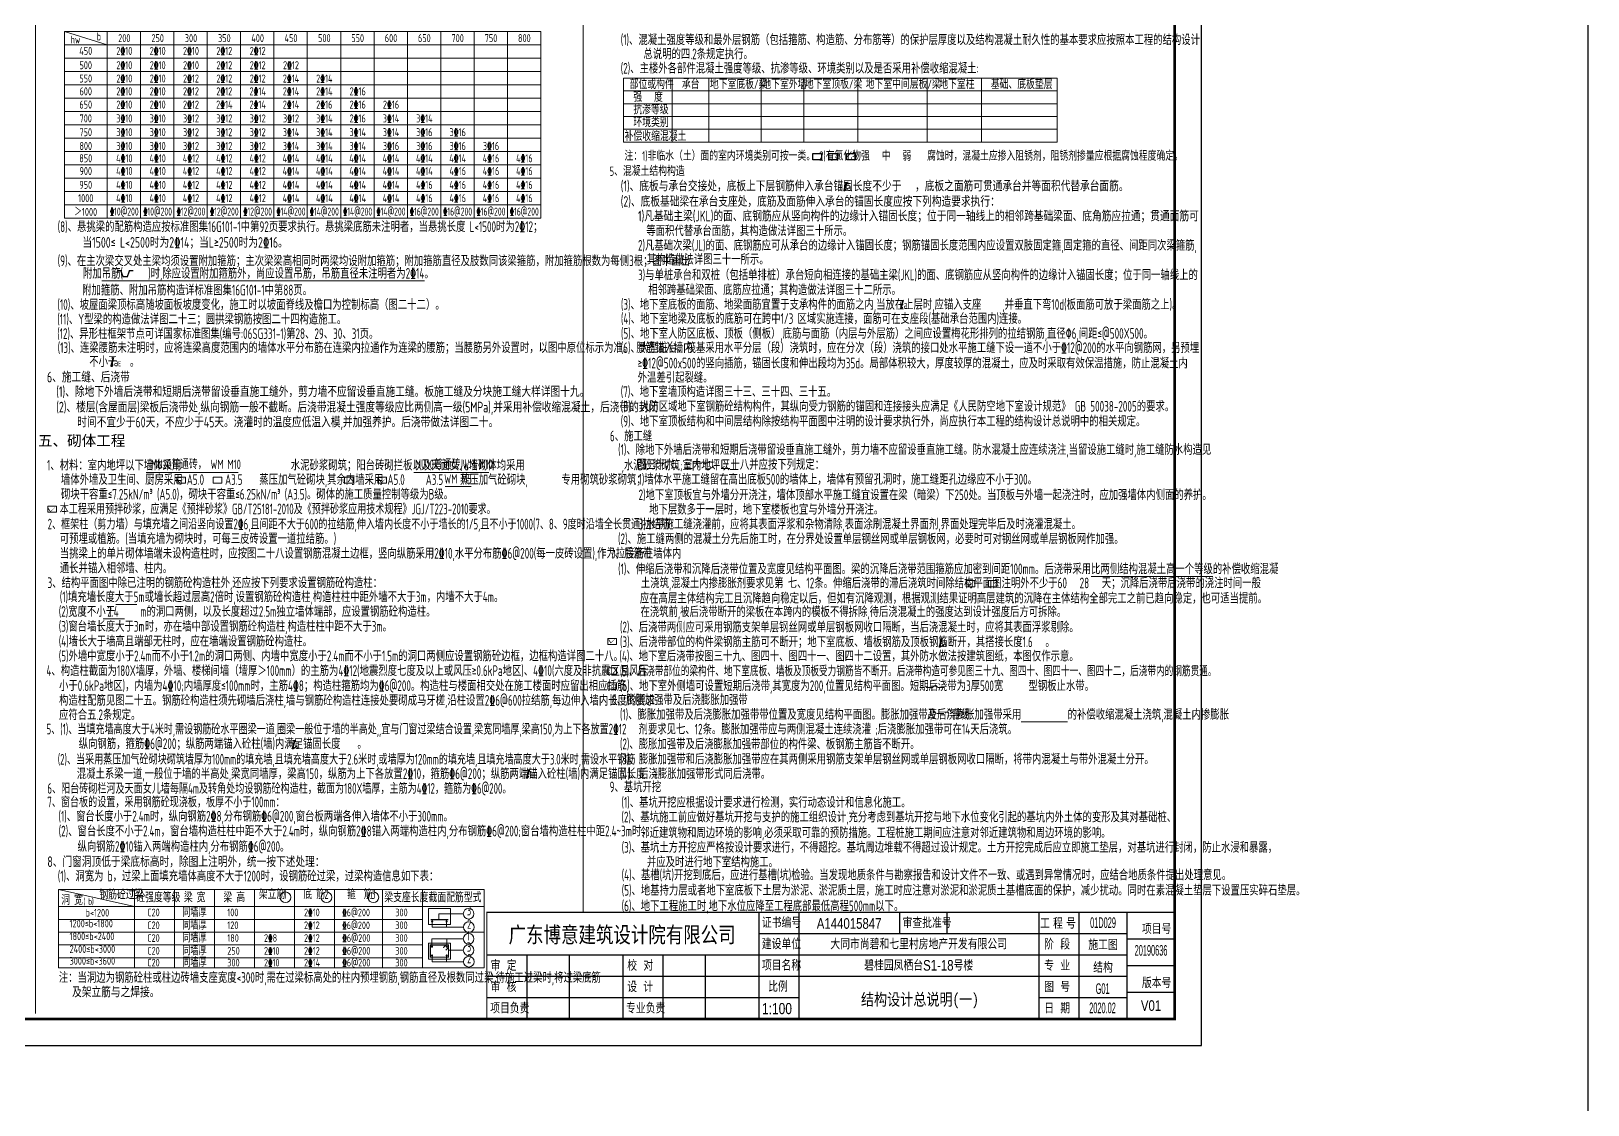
# Model space of a CAD drawing. Extents: x 5874492 to 7194610, y -939842 to -279257.
# Drawn here: x 5966118 to 6024492, y -601965 to -561675 of the extents above; entities that cross this region are included whole.
import ezdxf
from ezdxf.enums import TextEntityAlignment as Align

# ---------------------------------------------------------------- set-up
doc = ezdxf.new("R2010")
doc.units = 0
doc.header["$LTSCALE"] = 1000
for name, color, linetype, lineweight in [('S-墙柱-COLU', 50, 'Continuous', 20), ('S-墙柱-REIN', 1, 'Continuous', 20), ('S-通用-TAB', 7, 'Continuous', 20), ('S-通用-TEXT', 7, 'Continuous', 20)]:
    doc.layers.add(name, color=color, linetype=linetype, lineweight=lineweight)
doc.layers.add('S-活动层-非打印', color=1, linetype='Continuous', lineweight=20, plot=False)
doc.layers.add('Y-云图图框', color=7, linetype='Continuous')
doc.styles.add('-黑体', font='', dxfattribs={"width": 0.8})
doc.styles.add('_YT_Name', font='', dxfattribs={"width": 0.8})
doc.styles.add('_YT_Sign_Text', font='ros.shx', dxfattribs={"width": 0.8, "bigfont": 'hztxt.shx'})
doc.styles.add('DIM_FONT', font='tssdeng.shx', dxfattribs={"width": 0.7, "bigfont": 'tssdchn.shx'})
doc.styles.get("Standard").update_dxf_attribs({"font": 'gbenor.shx', "bigfont": 'gbcbig.shx'})
doc.styles.add('TSSD_NORM', font='tssdeng.shx', dxfattribs={"width": 0.7, "bigfont": 'tssdchn.shx'})
doc.styles.add('TSSD_Rein', font='tssdeng.shx', dxfattribs={"width": 0.7, "bigfont": 'hztxt.shx'})
doc.styles.get('-黑体').set_extended_font_data('SimHei')
doc.styles.get('_YT_Name').set_extended_font_data('SimHei')

# ---------------------------------------------------------------- blocks, each defined once
blk = doc.blocks.new('ECMCTK_A1_横_单行图名--0')
for p, q in [((674.98, 50), (674.98, 26)), ((675, 50), (675, 10)), ((689.98, 50), (689.98, 10)), ((727.8, 50), (727.8, 42)), ((745.48, 50), (745.48, 42)), ((780, 50), (780, 10)), ((795, 50), (795, 10)), ((813, 50.01), (831, 50)), ((813, 50.01), (813, 10)), ((675, 42), (813, 42)), ((813, 40.01), (831, 40.01)), ((573, 34), (813, 34)), ((588, 34), (588, 10)), ((604, 10), (604, 34)), ((624, 34), (624, 10)), ((639, 34), (639, 10)), ((655, 10), (655, 34)), ((813, 30.01), (831, 30)), ((573, 26), (813, 26)), ((573, 18), (689.96, 18)), ((780, 18), (813, 18)), ((813, 20), (831, 20))]:
    blk.add_line(p, q)
at = {"color": 4}
blk.add_lwpolyline([(0, 0), (841, 0), (841, 594), (0, 594)], close=True, dxfattribs=at)
for points, const_width in [([(25, 10), (831, 10), (831, 584), (25, 584)], 1), ([(573, 10), (831, 10), (831, 50), (573, 50)], 0.45)]:
    blk.add_lwpolyline(points, close=True, dxfattribs=dict(const_width=const_width))
at = {"const_width": 0.45}
for points in [[(573, 10), (573, 50.01), (813, 50.01)], [(813, 50.01), (813, 10)]]:
    blk.add_lwpolyline(points, dxfattribs=at)
at = {"style": '_YT_Sign_Text', "width": 0.8}
for s, p in [('证书编号', (676.15, 44.14)), ('审查批准号', (728.91, 44.06)), ('工 程 号', (780.47, 43.85)), ('项目号', (818.65, 41.8)), ('建设单位', (676.15, 36.14)), ('阶  段', (782.01, 36.05)), ('审  定', (574.41, 28.05)), ('校  对', (625.66, 28.05)), ('项目名称', (676.15, 28.14)), ('专  业', (782.01, 28.05)), ('审  核', (574.41, 20.05)), ('设  计', (625.66, 20.05)), ('比例', (678.54, 20.16)), ('图  号', (782.01, 20.05)), ('版本号', (818.65, 21.55)), ('项目负责', (574.27, 12.05)), ('专业负责', (625.21, 12.05)), ('日  期', (782.01, 12.05))]:
    blk.add_text(s, height=4, dxfattribs=at).set_placement(p)
at = {"color": 80, "flags": 3}
for tag, height, p in [('YTHQINS', 3, (34.31, 585.5)), ('ECMCKEY', 3, (292.07, 288.23)), ('YTTQINS', 5.62, (848.03, 12.81)), ('YTFRAME', 3, (652.76, 5.84)), ('YTBARCODE_T1', 3, (749.78, 5.95))]:
    blk.add_attdef(tag, text='', height=height, dxfattribs=at).set_placement(p, align=Align.MIDDLE_CENTER)
for tag, height, style, width, p in [('证书编号', 4, '_YT_Sign_Text', 0.8, (708.87, 43.81)), ('审查批准号', 4, '_YT_Sign_Text', 0.8, (761.06, 43.81)), ('工程号', 4, '_YT_Sign_Text', 0.5, (804.08, 44.12)), ('设计单位', 6, '_YT_Name', 0.8, (623.75, 38.6)), ('建设单位', 4, '_YT_Sign_Text', 0.8, (734.96, 36.11)), ('阶段', 4, '_YT_Sign_Text', 0.8, (804.08, 35.81)), ('项目号', 4, '_YT_Sign_Text', 0.5, (822.08, 33.72)), ('项目名称', 4, '_YT_Sign_Text', 0.8, (734.96, 28.11)), ('专业', 4, '_YT_Sign_Text', 0.8, (804.08, 27.31)), ('图纸编号', 4, '_YT_Sign_Text', 0.5, (803.93, 19.36)), ('图纸名称', 4.5, '_YT_Name', 0.8, (735.39, 15.06)), ('出图比例', 4.2, '_YT_Sign_Text', 0.8, (681.82, 11.78)), ('日期', 4, '_YT_Sign_Text', 0.5, (803.88, 12.13)), ('版本号', 4, '_YT_Sign_Text', 0.8, (822.08, 13))]:
    blk.add_attdef(tag, text='', height=height, dxfattribs=dict(style=style, width=width)).set_placement(p, align=Align.CENTER)
at = {"style": '_YT_Sign_Text', "width": 0.8, "flags": 3}
for tag, p, height in [('[审定人]', (590.95, 27.81), 4.1), ('{审定人}', (605.87, 26.45), 6.24), ('[校对人]', (642.23, 27.82), 4.1), ('{校对人}', (658.35, 26.53), 6.24), ('[审核人]', (591.01, 19.76), 4.1), ('{审核人}', (606.98, 18.44), 6.24), ('[设计人]', (642.47, 20.21), 4.1), ('{设计人}', (658.48, 18.54), 6.24), ('{项目负责人}', (608.28, 10.72), 6.24), ('[项目负责人]', (590.78, 12.01), 4.1), ('[专业负责人]', (642.74, 11.77), 4.1), ('{专业负责人}', (658.58, 10.36), 6.24)]:
    blk.add_attdef(tag, p, '', height=height, dxfattribs=at)
at = {"color": 80, "flags": 3}
for tag, p in [('YTBZSIT', (25, 10)), ('EXT_TK_LEFT', (25, 10)), ('YTQRCODE', (551.04, 11.91))]:
    blk.add_attdef(tag, p, '', height=3, dxfattribs=at)
blk = doc.blocks.new('对号')
at = {"color": 1}
blk.add_lwpolyline([(13, 149, 31.2, 25.2, 0), (98, 20, 25.2, 0, 0), (346, 251, 0, 0, 0)], format="xyseb", dxfattribs=at)
blk = doc.blocks.new('L')
blk.add_hatch(color=256).paths.add_polyline_path([(729, 1457), (517, 1424), (520, 1401), (546, 1406), (559, 1406), (573, 1406), (589, 1401), (606, 1393), (610, 1377), (608, 1358), (402, 654), (396, 630), (402, 603), (409, 589), (425, 574), (450, 570), (481, 576), (511, 593), (538, 613), (563, 638), (581, 656), (600, 683), (620, 708), (604, 732), (591, 716), (579, 697), (563, 675), (542, 652), (524, 640), (509, 640), (499, 652), (499, 671), (503, 689)])
blk.add_lwpolyline([(517, 1424), (729, 1457), (503, 689), (499, 671), (499, 652), (509, 640), (524, 640), (542, 652), (563, 675), (579, 697), (591, 716), (604, 732), (620, 708), (600, 683), (581, 656), (563, 638), (538, 613), (511, 593), (481, 576), (450, 570), (425, 574), (409, 589), (402, 603), (396, 630), (402, 654), (608, 1358), (610, 1377), (606, 1393), (589, 1401), (573, 1406), (559, 1406), (546, 1406), (520, 1401), (517, 1424)])
blk = doc.blocks.new('LaE')
at = {"xscale": 0.362879999956931, "yscale": 0.362879999956931, "zscale": 0.362879999956931, "rotation": 4.997341366769869e-08}
blk.add_blockref('L', (79553, 21072), dxfattribs=at)
at = {"style": 'TSSD_Rein', "width": 0.7}
for s, height, p in [('a', 300, (79894, 21278)), ('E', 200, (80031, 21278))]:
    blk.add_text(s, height=height, rotation=0, dxfattribs=at).set_placement(p, align=Align.CENTER)
blk = doc.blocks.new('La')
at = {"xscale": 0.362879999956931, "yscale": 0.362879999956931, "zscale": 0.362879999956931, "rotation": 4.997341366769868e-08}
blk.add_blockref('L', (55755, 21072), dxfattribs=at)
at = {"style": 'TSSD_Rein', "width": 0.7}
blk.add_text('a', height=300, rotation=0, dxfattribs=at).set_placement((56095, 21278), align=Align.CENTER)

msp = doc.modelspace()

# ---------------------------------------------------------------- linework, layer by layer
at = {"color": 1}
for points in [[(5995429, -566267.7), (5995753.9, -566267.7), (5995753.9, -566501.3), (5995429, -566501.3)], [(5996034.9, -566267.7), (5996359.8, -566267.7), (5996359.8, -566501.3), (5996034.9, -566501.3)], [(5996699.1, -566267.7), (5997024, -566267.7), (5997024, -566501.3), (5996699.1, -566501.3)]]:
    msp.add_lwpolyline(points, close=True, dxfattribs=at)
at = {"layer": 'S-墙柱-COLU', "ltscale": 800}
for p, q in [((5981017.2, -594596.4), (5981839.6, -594596.4)), ((5981017.2, -595196.6), (5981017.2, -594596.4)), ((5981839.6, -594596.4), (5981839.6, -595196.6)), ((5981839.6, -595196.6), (5981017.2, -595196.6)), ((5981017.2, -595895), (5981839.6, -595895)), ((5981017.2, -596495.2), (5981017.2, -595895)), ((5981839.6, -595895), (5981839.6, -596495.2)), ((5981839.6, -596495.2), (5981017.2, -596495.2))]:
    msp.add_line(p, q, dxfattribs=at)
at = {"layer": 'S-墙柱-REIN', "const_width": 45}
for points in [[(5981097.8, -595014.2), (5981758.2, -595014.2)], [(5981575.5, -596070.6), (5981678.8, -595967.5), (5981767.1, -595967.5), (5981767.1, -596422.7), (5981089.7, -596422.7), (5981089.7, -595967.5), (5981767.1, -595967.5), (5981767.1, -596055.8), (5981663.9, -596159)]]:
    msp.add_lwpolyline(points, dxfattribs=at)
at = {"layer": 'S-墙柱-REIN', "const_width": 40}
for points in [[(5981136.6, -595081.1, 1), (5981176.6, -595081.1, 1)], [(5981676.2, -595082.5, 1), (5981716.2, -595082.5, 1)], [(5981132.2, -596030, 1), (5981172.2, -596030, 1)], [(5981684.6, -596030, 1), (5981724.6, -596030, 1)], [(5981132.2, -596360.2, 1), (5981172.2, -596360.2, 1)], [(5981684.6, -596360.2, 1), (5981724.6, -596360.2, 1)]]:
    msp.add_lwpolyline(points, format="xyb", close=True, dxfattribs=at)
at = {"layer": 'S-活动层-非打印', "lineweight": -3}
msp.add_lwpolyline([(6024491.7, -283054.2), (6024491.7, -939842)], dxfattribs=at)
at = {"layer": 'S-通用-TAB'}
for p, q in [((5966283.7, -541339.5), (5966283.7, -598539.5)), ((5986817.2, -541339.5), (5986817.2, -594739.5)), ((5968974.9, -562189.5), (5967374.9, -561689.5)), ((5967374.9, -561689.5), (5985224.9, -561689.5)), ((5967374.9, -568689.5), (5967374.9, -561689.5)), ((5985224.9, -568689.5), (5985224.9, -561689.5)), ((5967374.9, -562189.5), (5985224.9, -562189.5)), ((5967374.9, -562689.5), (5985224.9, -562689.5)), ((5967374.9, -563189.5), (5985224.9, -563189.5)), ((5967374.9, -563689.5), (5985224.9, -563689.5)), ((5967374.9, -564189.5), (5985224.9, -564189.5)), ((5967374.9, -564689.5), (5985224.9, -564689.5)), ((5967374.9, -565189.5), (5985224.9, -565189.5)), ((5967374.9, -565689.5), (5985224.9, -565689.5)), ((5967374.9, -565689.5), (5985224.9, -565689.5)), ((5967374.9, -566189.5), (5985224.9, -566189.5)), ((5967374.9, -566689.5), (5985224.9, -566689.5)), ((5967374.9, -567189.5), (5985224.9, -567189.5)), ((5967374.9, -567689.5), (5985224.9, -567689.5)), ((5967374.9, -568189.5), (5985224.9, -568189.5)), ((5967374.9, -568689.5), (5985224.9, -568689.5)), ((5967144.5, -593884.5), (5967144.5, -596828.1)), ((5967144.5, -593884.5), (5969993, -594524.5)), ((5967144.5, -593884.5), (5983101.4, -593884.5)), ((5969993, -593884.5), (5969993, -596828.1)), ((5971493, -593884.5), (5971493, -596828.1)), ((5972993, -593884.5), (5972993, -596828.1)), ((5974493, -593884.5), (5974493, -596828.1)), ((5975993, -593884.5), (5975993, -596828.1)), ((5977493, -593884.5), (5977493, -596828.1)), ((5979293, -593884.5), (5979293, -596828.1)), ((5980793, -593884.5), (5980793, -596828.1)), ((5983101.4, -596828.1), (5983101.4, -593884.5)), ((5967144.5, -594524.5), (5983101.4, -594524.5)), ((5967144.5, -595004.5), (5980793, -595004.5)), ((5967144.5, -595484.5), (5983101.4, -595484.5)), ((5967144.5, -595964.5), (5980793, -595964.5)), ((5967144.5, -596444.5), (5980793, -596444.5)), ((5967144.5, -596828.1), (5980793, -596828.1)), ((5980793, -596828.1), (5983101.4, -596828.1))]:
    msp.add_line(p, q, dxfattribs=at)
at = {"layer": 'S-通用-TAB', "color": 7}
for p, q in [((5968974.9, -568689.5), (5968974.9, -561689.5)), ((5970224.9, -568689.5), (5970224.9, -561689.5)), ((5971474.9, -568689.5), (5971474.9, -561689.5)), ((5972724.9, -568689.5), (5972724.9, -561689.5)), ((5973974.9, -568689.5), (5973974.9, -561689.5)), ((5975224.9, -568689.5), (5975224.9, -561689.5)), ((5976474.9, -568689.5), (5976474.9, -561689.5)), ((5977724.9, -568689.5), (5977724.9, -561689.5)), ((5978974.9, -568689.5), (5978974.9, -561689.5)), ((5980224.9, -568689.5), (5980224.9, -561689.5)), ((5981474.9, -568689.5), (5981474.9, -561689.5)), ((5982724.9, -568689.5), (5982724.9, -561689.5)), ((5983974.9, -568689.5), (5983974.9, -561689.5))]:
    msp.add_line(p, q, dxfattribs=at)
at = {"layer": 'S-通用-TAB', "ltscale": 99}
for p, q in [((5988325.9, -563437.4), (6004589, -563437.4)), ((5988325.9, -565837.4), (5988325.9, -563437.4)), ((5990160.8, -565837.4), (5990160.8, -563437.4)), ((5991528.5, -565837.4), (5991528.5, -563437.4)), ((5993494.6, -565837.4), (5993494.6, -563437.4)), ((5995093.8, -565837.4), (5995093.8, -563437.4)), ((5997118.6, -565837.4), (5997118.6, -563437.4)), ((5999721.1, -565837.4), (5999721.1, -563437.4)), ((6001752.5, -565837.4), (6001752.5, -563437.4)), ((6004589, -565837.4), (6004589, -563437.4)), ((5988325.9, -563917.4), (6004589, -563917.4)), ((5988325.9, -564397.4), (6004589, -564397.4)), ((5988325.9, -564397.4), (6002489, -564397.4)), ((5988325.9, -564877.4), (6004589, -564877.4)), ((5988325.9, -565357.4), (6004589, -565357.4)), ((5988325.9, -565837.4), (6004589, -565837.4))]:
    msp.add_line(p, q, dxfattribs=at)
at = {"layer": 'S-通用-TEXT', "ltscale": 800}
for p, q in [((5981411.7, -594793.2), (5982323.7, -594793.2)), ((5981411.7, -595014.2), (5981411.7, -594793.2)), ((5981157.9, -595110.5), (5981157.9, -595294.3)), ((5981157.9, -595294.3), (5982332.5, -595294.3)), ((5981694.8, -595108.4), (5981694.8, -595294.3)), ((5981143.2, -596049.7), (5981143.2, -595732.8)), ((5981143.2, -595732.8), (5982323.7, -595732.8)), ((5981706.9, -596049.8), (5981706.9, -595732.8)), ((5981157.9, -596379.4), (5981157.9, -596592.9)), ((5981694.8, -596377.7), (5981694.8, -596592.9)), ((5982323.4, -596157.8), (5981774.6, -596157.8)), ((5981157.9, -596592.9), (5982332.5, -596592.9))]:
    msp.add_line(p, q, dxfattribs=at)
at = {"layer": 'S-通用-TEXT'}
for points, const_width in [([(5969345.2, -570665.2), (5969484.5, -570665.2), (5969564.5, -570892.1), (5969724.5, -570892.1), (5969804.5, -570665.2), (5969950.2, -570665.2)], 50), ([(6000353.4, -586306.3), (6000127.4, -586306.3), (6000027.4, -586206.2), (5999927.3, -586306.3), (5999676.9, -586306.3)], 30)]:
    msp.add_lwpolyline(points, dxfattribs=dict(at, const_width=const_width))
at = {"layer": 'S-通用-TEXT', "color": 4}
for points in [[(5970434.9, -578236.8), (5973886.9, -578236.8)], [(5980467.5, -578236.8), (5983281.5, -578236.8)], [(5981643.5, -578763.9), (5982623.4, -578763.9)], [(5968823.8, -583724.6), (5969615, -583724.6)], [(5969289.5, -583186), (5970080.7, -583186)]]:
    msp.add_lwpolyline(points, dxfattribs=at)
at = {"layer": 'S-通用-TEXT', "color": 1}
for points in [[(5971580.7, -578405.5), (5971905.6, -578405.5), (5971905.6, -578639.2), (5971580.7, -578639.2)], [(5972940.4, -578405.5), (5973265.3, -578405.5), (5973265.3, -578639.2), (5972940.4, -578639.2)], [(5977869.9, -578405.5), (5978194.8, -578405.5), (5978194.8, -578639.2), (5977869.9, -578639.2)], [(5979119.7, -578405.5), (5979444.6, -578405.5), (5979444.6, -578639.2), (5979119.7, -578639.2)], [(5966743.3, -579496), (5967068.2, -579496), (5967068.2, -579729.6), (5966743.3, -579729.6)], [(6001174.7, -582287.4), (6001499.6, -582287.4), (6001499.6, -582521), (6001174.7, -582521)], [(6002007.2, -582287.4), (6002332.1, -582287.4), (6002332.1, -582521), (6002007.2, -582521)], [(5987737.5, -584462.7), (5988062.4, -584462.7), (5988062.4, -584696.4), (5987737.5, -584696.4)], [(5987737.5, -585570.6), (5988062.4, -585570.6), (5988062.4, -585804.3), (5987737.5, -585804.3)], [(5987737.5, -586130.5), (5988062.4, -586130.5), (5988062.4, -586364.2), (5987737.5, -586364.2)]]:
    msp.add_lwpolyline(points, close=True, dxfattribs=at)
at = {"layer": 'S-通用-TEXT'}
for centre in [(5975654.7, -594174.8), (5977194.9, -594174.8), (5978952.9, -594174.8), (5982523.7, -594793.2), (5982532.5, -595294.3), (5982523.4, -596157.8), (5982523.7, -595732.8), (5982532.5, -596592.9)]:
    msp.add_circle(centre, 200, dxfattribs=at)

# ---------------------------------------------------------------- block references
for name, p in [('La', (5940693.7, -588948.7)), ('La', (5942813.6, -593374.3)), ('LaE', (5889404.8, -595526.8)), ('对号', (5971580.7, -578639.2)), ('对号', (5979155.3, -578639.2)), ('对号', (5966743.3, -579729.6)), ('对号', (6001174.7, -582527.6)), ('对号', (5987757.3, -584651.7)), ('La', (5944267.2, -606068.4)), ('La', (5920001.8, -609886.7)), ('La', (5928798.5, -610976.3))]:
    msp.add_blockref(name, p, dxfattribs=at)
at = {"layer": 'Y-云图图框', "xscale": 100, "yscale": 100, "zscale": 100}
msp.add_blockref('ECMCTK_A1_横_单行图名--0', (5925904, -599739.5), dxfattribs=at).add_auto_attribs({'图纸编号': 'G01', '图纸名称': '结构设计总说明(一)', '版本号': 'V01', '项目名称': '碧桂园凤栖台S1-18号楼', '出图比例': '1:100', '工程号': '01D029', '阶段': '施工图', '专业': '结构', '日期': '2020.02', '项目号': '20190636', '建设单位': '大同市尚碧和七里村房地产开发有限公司', '设计单位': '广东博意建筑设计院有限公司', '证书编号': 'A144015847'})

# ---------------------------------------------------------------- texts
at = {"layer": 'S-通用-TEXT', "color": 7, "style": 'TSSD_Rein'}
for s, width, p in [('hw', 0.7, (5967780.2, -562141.5)), ('b', 0.7, (5968656.3, -562024.2)), ('200', 0.7, (5969612.8, -562088.1)), ('250', 0.7, (5970862.8, -562088.1)), ('300', 0.7, (5972112.8, -562088.1)), ('350', 0.7, (5973362.8, -562088.1)), ('400', 0.7, (5974612.8, -562088.1)), ('450', 0.7, (5975862.8, -562088.1)), ('500', 0.7, (5977112.8, -562088.1)), ('550', 0.7, (5978362.8, -562088.1)), ('600', 0.7, (5979612.8, -562088.1)), ('650', 0.7, (5980862.8, -562088.1)), ('700', 0.7, (5982112.8, -562088.1)), ('750', 0.7, (5983362.8, -562088.1)), ('800', 0.7, (5984612.8, -562088.1)), ('450', 0.7, (5968166, -562568.1)), ('2\x8410', 0.7, (5969612.8, -562568.1)), ('2\x8410', 0.7, (5970862.8, -562568.1)), ('2\x8410', 0.7, (5972112.8, -562568.1)), ('2\x8412', 0.7, (5973362.8, -562568.1)), ('2\x8412', 0.7, (5974612.8, -562568.1)), ('550', 0.7, (5968166, -563603.3)), ('500', 0.7, (5968166, -563104.5)), ('2\x8410', 0.7, (5969612.8, -563104.5)), ('2\x8410', 0.7, (5969612.8, -563603.3)), ('2\x8410', 0.7, (5970862.8, -563104.5)), ('2\x8410', 0.7, (5970862.8, -563603.3)), ('2\x8410', 0.7, (5972112.8, -563104.5)), ('2\x8412', 0.7, (5972112.8, -563603.3)), ('2\x8412', 0.7, (5973362.8, -563104.5)), ('2\x8412', 0.7, (5973362.8, -563603.3)), ('2\x8412', 0.7, (5974612.8, -563104.5)), ('2\x8412', 0.7, (5974612.8, -563603.3)), ('2\x8414', 0.7, (5975862.8, -563603.3)), ('2\x8412', 0.7, (5975862.8, -563104.5)), ('2\x8414', 0.7, (5977112.8, -563603.3)), ('600', 0.7, (5968166, -564083.3)), ('2\x8410', 0.7, (5969612.8, -564083.3)), ('2\x8410', 0.7, (5970862.8, -564083.3)), ('2\x8412', 0.7, (5972112.8, -564083.3)), ('2\x8412', 0.7, (5973362.8, -564083.3)), ('2\x8414', 0.7, (5974612.8, -564083.3)), ('2\x8414', 0.7, (5975862.8, -564083.3)), ('2\x8414', 0.7, (5977112.8, -564083.3)), ('2\x8416', 0.7, (5978362.8, -564083.3)), ('650', 0.7, (5968166, -564582.1)), ('2\x8410', 0.7, (5969612.8, -564582.1)), ('2\x8410', 0.7, (5970862.8, -564582.1)), ('2\x8412', 0.7, (5972112.8, -564582.1)), ('2\x8414', 0.7, (5973362.8, -564582.1)), ('2\x8414', 0.7, (5974612.8, -564582.1)), ('2\x8414', 0.7, (5975862.8, -564582.1)), ('2\x8416', 0.7, (5977112.8, -564582.1)), ('2\x8416', 0.7, (5978362.8, -564582.1)), ('2\x8416', 0.7, (5979612.8, -564582.1)), ('700', 0.7, (5968166, -565099.7)), ('3\x8410', 0.7, (5969612.8, -565099.7)), ('3\x8410', 0.7, (5970862.8, -565099.7)), ('3\x8412', 0.7, (5972112.8, -565099.7)), ('3\x8412', 0.7, (5973362.8, -565099.7)), ('3\x8412', 0.7, (5974612.8, -565099.7)), ('3\x8412', 0.7, (5975862.8, -565099.7)), ('3\x8414', 0.7, (5977112.8, -565099.7)), ('2\x8416', 0.7, (5978362.8, -565099.7)), ('3\x8414', 0.7, (5979612.8, -565099.7)), ('3\x8414', 0.7, (5980862.8, -565099.7)), ('750', 0.7, (5968166, -565617.3)), ('3\x8410', 0.7, (5969612.8, -565617.3)), ('3\x8410', 0.7, (5970862.8, -565617.3)), ('3\x8412', 0.7, (5972112.8, -565617.3)), ('3\x8412', 0.7, (5973362.8, -565617.3)), ('3\x8412', 0.7, (5974612.8, -565617.3)), ('3\x8414', 0.7, (5975862.8, -565617.3)), ('3\x8414', 0.7, (5977112.8, -565617.3)), ('3\x8414', 0.7, (5978362.8, -565617.3)), ('3\x8414', 0.7, (5979612.8, -565617.3)), ('3\x8416', 0.7, (5980862.8, -565617.3)), ('3\x8416', 0.7, (5982112.8, -565617.3)), ('800', 0.7, (5968166, -566134.9)), ('3\x8410', 0.7, (5969612.8, -566134.9)), ('3\x8410', 0.7, (5970862.8, -566134.9)), ('3\x8412', 0.7, (5972112.8, -566134.9)), ('3\x8412', 0.7, (5973362.8, -566134.9)), ('3\x8412', 0.7, (5974612.8, -566134.9)), ('3\x8414', 0.7, (5975862.8, -566134.9)), ('3\x8414', 0.7, (5977112.8, -566134.9)), ('3\x8414', 0.7, (5978362.8, -566134.9)), ('3\x8416', 0.7, (5979612.8, -566134.9)), ('3\x8416', 0.7, (5980862.8, -566134.9)), ('3\x8416', 0.7, (5982112.8, -566134.9)), ('3\x8416', 0.7, (5983362.8, -566134.9)), ('850', 0.7, (5968166, -566596)), ('900', 0.7, (5968166, -567076)), ('4\x8410', 0.7, (5969612.8, -566596)), ('4\x8410', 0.7, (5969612.8, -567076)), ('4\x8410', 0.7, (5970862.8, -566596)), ('4\x8410', 0.7, (5970862.8, -567076)), ('4\x8412', 0.7, (5972112.8, -566596)), ('4\x8412', 0.7, (5972112.8, -567076)), ('4\x8412', 0.7, (5973362.8, -566596)), ('4\x8412', 0.7, (5973362.8, -567076)), ('4\x8412', 0.7, (5974612.8, -566596)), ('4\x8412', 0.7, (5974612.8, -567076)), ('4\x8414', 0.7, (5975862.8, -566596)), ('4\x8414', 0.7, (5975862.8, -567076)), ('4\x8414', 0.7, (5977112.8, -566596)), ('4\x8414', 0.7, (5977112.8, -567076)), ('4\x8414', 0.7, (5978362.8, -566596)), ('4\x8414', 0.7, (5978362.8, -567076)), ('4\x8414', 0.7, (5979612.8, -566596)), ('4\x8414', 0.7, (5979612.8, -567076)), ('4\x8414', 0.7, (5980862.8, -566596)), ('4\x8414', 0.7, (5980862.8, -567076)), ('4\x8414', 0.7, (5982112.8, -566596)), ('4\x8416', 0.7, (5982112.8, -567076)), ('4\x8416', 0.7, (5983362.8, -566596)), ('4\x8416', 0.7, (5983362.8, -567076)), ('4\x8416', 0.7, (5984612.8, -566596)), ('4\x8416', 0.7, (5984612.8, -567076)), ('950', 0.7, (5968166, -567593.6)), ('4\x8410', 0.7, (5969612.8, -567593.6)), ('4\x8410', 0.7, (5970862.8, -567593.6)), ('4\x8412', 0.7, (5972112.8, -567593.6)), ('4\x8412', 0.7, (5973362.8, -567593.6)), ('4\x8412', 0.7, (5974612.8, -567593.6)), ('4\x8414', 0.7, (5975862.8, -567593.6)), ('4\x8414', 0.7, (5977112.8, -567593.6)), ('4\x8414', 0.7, (5978362.8, -567593.6)), ('4\x8414', 0.7, (5979612.8, -567593.6)), ('4\x8416', 0.7, (5980862.8, -567593.6)), ('4\x8416', 0.7, (5982112.8, -567593.6)), ('4\x8416', 0.7, (5983362.8, -567593.6)), ('4\x8416', 0.7, (5984612.8, -567593.6)), ('1000', 0.7, (5968166, -568092.4)), ('4\x8410', 0.7, (5969612.8, -568092.4)), ('4\x8410', 0.7, (5970862.8, -568092.4)), ('4\x8412', 0.7, (5972112.8, -568092.4)), ('4\x8412', 0.7, (5973362.8, -568092.4)), ('4\x8412', 0.7, (5974612.8, -568092.4)), ('4\x8414', 0.7, (5975862.8, -568092.4)), ('4\x8414', 0.7, (5977112.8, -568092.4)), ('4\x8414', 0.7, (5978362.8, -568092.4)), ('4\x8414', 0.7, (5979612.8, -568092.4)), ('4\x8416', 0.7, (5980862.8, -568092.4)), ('4\x8416', 0.7, (5982112.8, -568092.4)), ('4\x8416', 0.7, (5983362.8, -568092.4)), ('4\x8416', 0.7, (5984612.8, -568092.4)), ('＞1000', 0.7, (5968166, -568607.5)), ('\x8410@200', 0.6, (5969612.8, -568596.7)), ('\x8410@200', 0.6, (5970862.8, -568596.7)), ('\x8412@200', 0.6, (5972112.8, -568596.7)), ('\x8412@200', 0.6, (5973362.8, -568596.7)), ('\x8412@200', 0.6, (5974612.8, -568596.7)), ('\x8414@200', 0.6, (5975862.8, -568596.7)), ('\x8414@200', 0.6, (5977112.8, -568596.7)), ('\x8414@200', 0.6, (5978362.8, -568596.7)), ('\x8414@200', 0.6, (5979612.8, -568596.7)), ('\x8416@200', 0.6, (5980862.8, -568596.7)), ('\x8416@200', 0.6, (5982112.8, -568596.7)), ('\x8416@200', 0.6, (5983362.8, -568596.7)), ('\x8416@200', 0.6, (5984612.8, -568596.7))]:
    msp.add_text(s, height=300, rotation=0, dxfattribs=dict(at, width=width)).set_placement(p, align=Align.CENTER)
at = {"layer": 'S-通用-TEXT', "ltscale": 99, "style": 'TSSD_Rein'}
for s, height, width, p in [('(1)、混凝土强度等级和最外层钢筋（包括箍筋、构造筋、分布筋等）的保护层厚度以及结构混凝土耐久性的基本要求应按照本工程的结构设计', 400, 0.65, (5988226.6, -562199)), ('总说明的四.2条规定执行。', 400, 0.65, (5989078.6, -562732.1)), ('   注：1)非临水（土）面的室内环境类别可按一类。 2)有氯化物强   中   弱    腐蚀时，混凝土应掺入阻锈剂，阻锈剂掺量应根据腐蚀程度确定。', 350, 0.7, (5987920.9, -566534)), ('5、混凝土结构构造', 350, 0.7, (5987808.2, -567106.7)), ('(1)、底板与承台交接处，底板上下层钢筋伸入承台锚固长度不少于   ，底板之面筋可贯通承台并等面积代替承台面筋。', 400, 0.7, (5988226.7, -567686.7)), ('(2)、底板基础梁在承台支座处，底筋及面筋伸入承台的锚固长度应按下列构造要求执行：', 400, 0.7, (5988226.6, -568266.7)), ('1)凡基础主梁(JKL)的面、底钢筋应从竖向构件的边缘计入锚固长度；位于同一轴线上的相邻跨基础梁面、底角筋应拉通；贯通面筋可', 400, 0.7, (5988874.9, -568813.8)), ('等面积代替承台面筋，其构造做法详图三十所示。', 400, 0.65, (5989186, -569366.6)), ('2)凡基础次梁(JL)的面、底钢筋应可从承台的边缘计入锚固长度；钢筋锚固长度范围内应设置双肢固定箍,固定箍的直径、间距同次梁箍筋,', 400, 0.65, (5988874.9, -569911.5)), ('其构造做法详图三十一所示。', 400, 0.65, (5989210, -570437.5)), ('3)与单桩承台和双桩（包括单排桩）承台短向相连接的基础主梁(JKL)的面、底钢筋应从竖向构件的边缘计入锚固长度；位于同一轴线上的', 400, 0.65, (5988874.9, -571021.1)), ('相邻跨基础梁面、底筋应拉通；其构造做法详图三十二所示。', 400, 0.65, (5989257.6, -571579.6)), ('(3)、地下室底板的面筋、地梁面筋宜置于支承构件的面筋之内,当放在上层时,应锚入支座     ,并垂直下弯10d(板面筋可放于梁面筋之上)。', 400, 0.65, (5988232.4, -572130.2)), ('(4)、地下室地梁及底板的底筋可在跨中1/3 区域实施连接，面筋可在支座段(基础承台范围内)连接。', 400, 0.65, (5988232.3, -572661.3)), ('(5)、地下室人防区底板、顶板（侧板）,底筋与面筋（内层与外层筋）之间应设置梅花形排列的拉结钢筋,直径\x826,间距≤@500X500。', 400, 0.65, (5988232.7, -573218.6)), ('(6)、大型桩台、筏基采用水平分层（段）浇筑时，应在分次（段）浇筑的接口处水平施工缝下设一道不小于\x8412@200的水平向钢筋网，另预埋', 400, 0.65, (5988226.6, -573755.2)), ('≥\x8412@500x500的竖向插筋，锚固长度和伸出段均为35d。局部体积较大，厚度较厚的混凝土，应及时采取有效保温措施，防止混凝土内', 400, 0.65, (5988861.1, -574331.6)), ('(7)、地下室墙顶构造详图三十三、三十四、三十五。', 400, 0.65, (5988226.6, -575401.5)), ('外温差引起裂缝。', 400, 0.65, (5988861.1, -574869.9)), ('(9)、地下室顶板结构和中间层结构除按结构平面图中注明的设计要求执行外，尚应执行本工程的结构设计总说明中的相关规定。', 400, 0.65, (5988226.6, -576511.5)), ('6、施工缝 ', 400, 0.65, (5987822.4, -577066)), ('(1)、除地下外墙后浇带和短期后浇带留设垂直施工缝外，剪力墙不应留设垂直施工缝。防水混凝土应连续浇注,当留设施工缝时,施工缝防水构造见', 400, 0.65, (5988129.3, -577575.3)), ('图三十六、三十七、三十八并应按下列规定：', 400, 0.65, (5988833.5, -578134.9)), ('1)墙体水平施工缝留在高出底板500的墙体上，墙体有预留孔洞时，施工缝距孔边缘应不小于300。', 400, 0.65, (5988895.2, -578690.6)), ('2)地下室顶板宜与外墙分开浇注，墙体顶部水平施工缝宜设置在梁（暗梁）下250处。当顶板与外墙一起浇注时，应加强墙体内侧面的养护。', 400, 0.65, (5988895.7, -579274.2)), ('地下层数多于一层时，地下室楼板也宜与外墙分开浇注。', 400, 0.65, (5989293.1, -579819)), ('3)水平施工缝浇灌前，应将其表面浮浆和杂物清除,表面涂刷混凝土界面剂,界面处理完毕后及时浇灌混凝土。', 400, 0.65, (5988901.9, -580370.8)), ('(2)、施工缝两侧的混凝土分先后施工时，在分界处设置单层钢丝网或单层钢板网，必要时可对钢丝网或单层钢板网作加强。', 400, 0.65, (5988125, -580923.9)), ('7、\x91后浇带', 400, 0.65, (5987824, -581461)), ('在浇筑前,被后浇带断开的梁板在本跨内的模板不得拆除,待后浇混凝土的强度达到设计强度后方可拆除。', 400, 0.65, (5988967, -583662.2)), ('(2)、后浇带两侧应可采用钢筋支架单层钢丝网或单层钢板网收口隔断，当后浇混凝土时，应将其表面浮浆剔除。', 400, 0.65, (5988196.2, -584235.8)), ('(4)、地下室后浇带按图三十九、图四十、图四十一、图四十二设置，其外防水做法按建筑图纸，本图仅作示意。', 400, 0.65, (5988178.2, -585323.8)), ('(3)、后浇带部位的构件梁钢筋主筋可不断开；地下室底板、墙板钢筋及顶板钢筋断开，其搭接长度1.6   。', 400, 0.65, (5988196.2, -584789.8)), ('(5)、后浇带部位的梁构件、地下室底板、墙板及顶板受力钢筋皆不断开。后浇带构造可参见图三十九、图四十、图四十一、图四十二，后浇带内的钢筋贯通。', 400, 0.6, (5988196.2, -585883)), ('(6)、地下室外侧墙可设置短期后浇带,其宽度为200,位置见结构平面图。短期后浇带为3厚500宽      型钢板止水带。', 400, 0.65, (5988196.2, -586439.3)), ('8、膨胀加强带及后浇膨胀加强带', 400, 0.65, (5987888.3, -586964.1)), ('(1)、膨胀加强带及后浇膨胀加强带带位置及宽度见结构平面图。膨胀加强带及后浇膨胀加强带采用%%U           %%U的补偿收缩混凝土浇筑,混凝土内掺膨胀', 400, 0.65, (5988196.2, -587514.5)), ('剂要求见七、12条。膨胀加强带应与两侧混凝土连续浇灌 ;后浇膨胀加强带可在14天后浇筑。', 400, 0.65, (5988894.9, -588065.8)), ('(2)、\x91膨胀加强带及后浇膨胀加强带部位的构件梁、板钢筋主筋皆不断开。', 400, 0.65, (5988196.2, -588623.9)), ('(3)、膨胀加强带和后浇膨胀加强带应在其两侧采用钢筋支架单层钢丝网或单层钢板网收口隔断，将带内混凝土与带外混凝土分开。', 400, 0.65, (5988196.2, -589189.7)), ('(4)、后浇膨胀加强带形式同后浇带。', 400, 0.65, (5988196.2, -589736.8)), ('9、基坑开挖 ', 400, 0.65, (5987809.1, -590234.2)), ('(1)、基坑开挖应根据设计要求进行检测，实行动态设计和信息化施工。', 400, 0.65, (5988255.5, -590813.6)), ('(2)、基坑施工前应做好基坑开挖与支护的施工组织设计,充分考虑到基坑开挖与地下水位变化引起的基坑内外土体的变形及其对基础桩、', 400, 0.65, (5988255.5, -591363.6)), ('邻近建筑物和周边环境的影响,必须采取可靠的预防措施。工程桩施工期间应注意对邻近建筑物和周边环境的影响。', 400, 0.65, (5988959, -591951.3)), ('(5)、地基持力层或者地下室底板下土层为淤泥、淤泥质土层，施工时应注意对淤泥和淤泥质土基槽底面的保护，减少扰动。同时在素混凝土垫层下设置压实碎石垫层。', 400, 0.65, (5988264.1, -594111.3)), ('(6)、地下工程施工时,地下水位应降至工程底部最低高程500mm以下。', 400, 0.65, (5988261.5, -594697.5))]:
    msp.add_text(s, height=height, dxfattribs=dict(at, width=width)).set_placement(p)
at = {"layer": 'S-通用-TEXT', "color": 4, "ltscale": 99, "style": 'TSSD_Rein', "width": 0.65}
msp.add_text('(2)、主楼外各部件混凝土强度等级、抗渗等级、环境类别以及是否采用补偿收缩混凝土:', height=400, dxfattribs=at).set_placement((5988226.6, -563267.1))
at = {"layer": 'S-通用-TEXT', "style": 'TSSD_Rein', "width": 0.7}
for s, p in [('部位或构件', (5988560.4, -563845.9)), ('承台 ', (5990519.7, -563840.4)), ('地下室底板/梁', (5991571.6, -563845.8)), ('地下室外墙', (5993536.8, -563845.8)), ('地下室顶板/梁', (5995130.1, -563839)), ('地下室中间层板/梁', (5997412, -563839)), ('地下室柱', (6000172.1, -563843.8)), ('基础、底板垫层', (6002103.7, -563843.8)), ('抗渗等级', (5988698.6, -564795.3)), ('强   度', (5988698.6, -564326.3)), ('环境类别', (5988702.4, -565270.5)), ('补偿收缩混凝土', (5988372.1, -565796.2))]:
    msp.add_text(s, height=350, dxfattribs=at).set_placement(p)
at = {"layer": 'S-通用-TEXT', "ltscale": 99, "style": 'TSSD_Rein', "width": 0.65}
msp.add_text('(8)、悬挑梁的配筋构造应按标准图集16G101-1中第92页要求执行。悬挑梁底筋未注明者，当悬挑长度 L<1500时为2\x8412；', height=400, rotation=0, dxfattribs=at).set_placement((5967113.4, -569331.5), align=Align.BOTTOM_LEFT)
at = {"layer": 'S-通用-TEXT', "color": 7, "linetype": 'Continuous', "style": 'DIM_FONT', "width": 0.7}
msp.add_text('当1500≤ L<2500时为2\x8414；当L≥2500时为2\x8416。', height=400, dxfattribs=at).set_placement((5968042.4, -569923.4), align=Align.BOTTOM_LEFT)
at = {"layer": 'S-通用-TEXT', "color": 7, "ltscale": 99, "style": 'TSSD_Rein', "width": 0.65}
for s, p in [('(9)、在主次梁交叉处主梁均须设置附加箍筋；主次梁梁高相同时两梁均设附加箍筋；附加箍筋直径及肢数同该梁箍筋，附加箍筋根数为每侧3根；图中画出', (5967113.4, -570493.6)), ('1、材料：室内地坪以下墙体采用                          水泥砂浆砌筑；阳台砖砌拦板以及天面女儿墙砌体均采用                       ,水泥砂浆砌筑;室内地坪以上', (5966713.4, -578161.2))]:
    msp.add_text(s, height=400, rotation=0, dxfattribs=at).set_placement(p)
at = {"layer": 'S-通用-TEXT', "ltscale": 99, "style": 'TSSD_Rein'}
for s, height, width, p in [('附加%%U吊筋(      )时,除应设置附加箍筋外，尚应设置吊筋，吊筋直径未注明者为2\x8414%%U。 ', 400, 0.65, (5968063.5, -570962.7)), ('附加箍筋、附加吊筋构造详标准图集16G101-1中第88页。', 400, 0.65, (5968031.1, -571591)), ('(10)、坡屋面梁顶标高随坡面板坡度变化，施工时以坡面脊线及檐口为控制标高（图二十二）。', 400, 0.65, (5967105, -572136.3)), ('(11)、Y型梁的构造做法详图二十三；圆拱梁钢筋按图二十四构造施工。', 400, 0.65, (5967099.2, -572681.3)), ('(12)、异形柱框架节点可详国家标准图集(编号:06SG331-1)第28、29、30、31页。', 400, 0.65, (5967096.1, -573225.1)), ('(13)、连梁腰筋未注明时，应将连梁高度范围内的墙体水平分布筋在连梁内拉通作为连梁的腰筋；当腰筋另外设置时，以图中原位标示为准。 腰筋锚入墙内', 400, 0.65, (5967113.6, -573751.7)), ('不小于   。', 400, 0.65, (5968296.4, -574279.5)), ('本工程采用预拌砂浆，应满足《预拌砂浆》GB/T25181-2010及《预拌砂浆应用技术规程》JGJ/T223-2010要求。', 400, 0.63, (5967188.8, -579803.4)), ('2、框架柱（剪力墙）与填充墙之间沿竖向设置2\x846,且间距不大于600的拉结筋,伸入墙内长度不小于墙长的1/5,且不小于1000(7、8、9度时沿墙全长贯通)拉结筋', 400, 0.63, (5966737.3, -580371.6)), ('可预埋或植筋。(当填充墙为砌块时，可每三皮砖设置一道拉结筋。)', 400, 0.65, (5967193.4, -580916.6)), ('当挑梁上的单片砌体墙端未设构造柱时，应按图二十八设置钢筋混凝土边框，竖向纵筋采用2\x8410,水平分布筋\x846@200(每一皮砖设置),作为拉接筋在墙体内', 400, 0.65, (5967193.4, -581468.4)), ('通长并锚入相邻墙、柱内。', 400, 0.65, (5967193.4, -582022.2)), ('3、结构平面图中除已注明的钢筋砼构造柱外,还应按下列要求设置钢筋砼构造柱：', 400, 0.65, (5966732.9, -582573.6)), ('(2)宽度不小于      m的洞口两侧，以及长度超过2.5m独立墙体端部，应设置钢筋砼构造柱。', 400, 0.65, (5967154.8, -583651.6)), ('(3)窗台墙长度大于3m时，亦在墙中部设置钢筋砼构造柱,构造柱柱中距不大于3m。', 400, 0.65, (5967154.8, -584209.2)), ('(4)墙长大于墙高且端部无柱时，应在墙端设置钢筋砼构造柱。', 400, 0.65, (5967154.8, -584767.1)), ('(5)外墙中宽度小于2.4m而不小于1.2m的洞口两侧、内墙中宽度小于2.4m而不小于1.5m的洞口两侧应设置钢筋砼边框，边框构造详图二十八。', 400, 0.65, (5967154.8, -585319.1)), ('构造柱配筋见图二十五。钢筋砼构造柱须先砌墙后浇柱,墙与钢筋砼构造柱连接处要砌成马牙槎,沿柱设置2\x846@600拉结筋,每边伸入墙内长度的要求', 400, 0.65, (5967164.8, -586985.6)), ('应符合五.2条规定。', 400, 0.65, (5967164.8, -587526.9)), ('5、(1)、当填充墙高度大于4米时,需设钢筋砼水平圈梁一道,圈梁一般位于墙的半高处,,宜与门窗过梁结合设置,梁宽同墙厚,梁高150,为上下各放置2\x8412', 400, 0.63, (5966694.1, -588064)), ('纵向钢筋，箍筋\x846@200；纵筋两端锚入砼柱(墙)内满足锚固长度    。', 400, 0.65, (5967903.1, -588611)), ('(2)、当采用蒸压加气砼砌块砌筑墙厚为100mm的填充墙,且填充墙高度大于2.6米时,或墙厚为120mm的填充墙,且填充墙高度大于3.0米时,需设水平钢筋', 400, 0.63, (5967117.5, -589196.3)), ('混凝土系梁一道,一般位于墙的半高处,梁宽同墙厚，梁高150，纵筋为上下各放置2\x8410，箍筋\x846@200；纵筋两端锚入砼柱(墙)内满足锚固长度  。', 400, 0.65, (5967831.3, -589735.9)), ('7、窗台板的设置，采用钢筋砼现浇板，板厚不小于100mm：', 400, 0.63, (5966726, -590798.9)), ('(1)、窗台长度小于2.4m时，纵向钢筋2\x848,分布钢筋\x846@200,窗台板两端各伸入墙体不小于300mm。', 400, 0.65, (5967144.5, -591334.7)), ('(2)、窗台长度不小于2.4m，窗台墙构造柱柱中距不大于2.4m时，纵向钢筋2\x848锚入两端构造柱内,分布钢筋\x846@200;窗台墙构造柱柱中距2.4~3m时，', 400, 0.65, (5967151.4, -591889.6)), ('纵向钢筋2\x8410锚入两端构造柱内,分布钢筋\x846@200。', 400, 0.65, (5967858.6, -592469.6)), ('(1)、洞宽为 b，过梁上面填充墙体高度不大于1200时，设钢筋砼过梁，过梁构造信息如下表：', 400, 0.65, (5967117.6, -593579.8)), ('截面配筋型式', 350, 0.7, (5981018.7, -594359.3)), ('注：当洞边为钢筋砼柱或柱边砖墙支座宽度<300时,需在过梁标高处的柱内预埋钢筋,钢筋直径及根数同过梁,待施工过梁时,将过梁底筋', 400, 0.65, (5967155.3, -597386.3))]:
    msp.add_text(s, height=height, rotation=0, dxfattribs=dict(at, width=width)).set_placement(p)
at = {"layer": 'S-通用-TEXT', "style": 'TSSD_Rein', "width": 0.7}
for s, height, p in [('6、施工缝、后浇带', 400, (5966713.4, -574856.8)), ('(1)、除地下外墙后浇带和短期后浇带留设垂直施工缝外，剪力墙不应留设垂直施工缝。板施工缝及分块施工缝大样详图十九。', 400, (5967061.9, -575401.6)), ('(2)、楼层(含屋面层)梁板后浇带处,纵向钢筋一般不截断。后浇带混凝土强度等级应比两侧高一级(5MPa),并采用补偿收缩混凝土，后浇带的封闭', 400, (5967060.5, -575983.3)), ('时间不宜少于60天，不应少于45天。浇灌时的温度应低温入模,并加强养护。后浇带做法详图二十。', 400, (5967847.9, -576543.8)), ('8、门窗洞顶低于梁底标高时，除图上注明外，统一按下述处理：', 400, (5966726, -593041)), ('洞 宽', 350, (5967249.6, -594457.6)), ('(  )', 240, (5968076.5, -594457.6)), ('b', 240, (5968258.1, -594449.8)), ('钢筋砼过梁', 350, (5968676.2, -594253.1)), ('砼强度等级', 350, (5970062, -594359.3)), ('梁 宽', 350, (5971846.5, -594359.3)), ('梁 高', 350, (5973328.6, -594359.3)), ('梁支座长度', 350, (5979362, -594359.3)), ('b<1200', 287, (5968159, -594898.6)), ('同墙厚', 320, (5971789.2, -594905.9)), ('100', 286.53, (5973474.2, -594887.5)), ('2\x8410', 286.53, (5976350.9, -594887.5)), ('\x846@200', 282.18, (5977784.1, -594887.5)), ('300', 286.53, (5979774.2, -594887.5)), ('同墙厚', 320, (5971789.2, -595385.9)), ('120', 286.53, (5973474.2, -595367.5)), ('2\x8412', 286.53, (5976350.9, -595367.5)), ('\x846@200', 282.18, (5977784.1, -595367.5)), ('300', 286.53, (5979774.2, -595367.5)), ('同墙厚', 320, (5971789.2, -595865.9)), ('同墙厚', 320, (5971789.2, -596345.9)), ('180', 286.53, (5973474.2, -595847.5)), ('2\x848', 286.53, (5974850.9, -595847.5)), ('2\x8412', 286.53, (5976350.9, -595847.5)), ('\x846@200', 286.53, (5977784.1, -595847.5)), ('300', 286.53, (5979774.2, -595847.5)), ('同墙厚', 320, (5971789.2, -596788.7)), ('250', 286.53, (5973474.2, -596327.5)), ('300', 286.53, (5973474.2, -596770.4)), ('2\x8410', 282.18, (5974850.9, -596327.5)), ('2\x8410', 282.18, (5974850.9, -596770.4)), ('2\x8412', 286.53, (5976350.9, -596327.5)), ('2\x8414', 286.53, (5976350.9, -596770.4)), ('\x846@200', 286.53, (5977784.1, -596327.5)), ('\x846@200', 286.53, (5977784.1, -596770.4)), ('300', 286.53, (5979774.2, -596327.5)), ('300', 286.53, (5979774.2, -596770.4)), ('及架立筋与之焊接。', 400, (5967652.9, -597929.9))]:
    msp.add_text(s, height=height, rotation=0, dxfattribs=at).set_placement(p)
at = {"layer": 'S-通用-TEXT', "color": 6, "ltscale": 99, "style": 'TSSD_Rein', "width": 0.65}
for s, p in [('(8)、人防区域地下室钢筋砼结构构件，其纵向受力钢筋的锚固和连接接头应满足《人民防空地下室设计规范》 GB 50038-2005的要求。', (5988226.6, -575951.5)), ('(1)、伸缩后浇带和沉降后浇带位置及宽度见结构平面图。梁的沉降后浇带范围箍筋应加密到间距100mm。后浇带采用%%U比两侧结构混凝土高一个等级%%U的补偿收缩混凝', (5988129.3, -582053.3)), ('土浇筑,混凝土内掺膨胀剂要求见第 七、12条。伸缩后浇带的滞后浇筑时间除结构平面图注明外不少于60   28   天；沉降后浇带后浇带的浇注时间一般', (5988981.7, -582580.9)), ('应在高层主体结构完工且沉降趋向稳定以后，但如有沉降观测，根据观测结果证明高层建筑的沉降在主体结构全部完工之前已趋向稳定，也可适当提前。', (5988943.8, -583153.3)), ('(3)、基坑土方开挖应严格按设计要求进行，不得超挖。基坑周边堆载不得超过设计规定。土方开挖完成后应立即施工垫层，对基坑进行封闭，防止水浸和暴露，', (5988262, -592501.1)), ('      并应及时进行地下室结构施工。', (5988262, -593051.1)), ('(4)、基槽(坑)开挖到底后，应进行基槽(坑)检验。当发现地质条件与勘察报告和设计文件不一致、或遇到异常情况时，应结合地质条件提出处理意见。', (5988261.5, -593536.7))]:
    msp.add_text(s, height=400, dxfattribs=at).set_placement(p)
at = {"layer": 'S-通用-TEXT', "ltscale": 99, "style": '-黑体'}
msp.add_text('五、砌体工程', height=400, rotation=0, dxfattribs=at).set_placement((5966377.3, -577240.8))
at = {"layer": 'S-通用-TEXT', "color": 4, "style": 'TSSD_Rein', "width": 0.7}
for s, p in [('MU20普通砖， WM M10', (5970622.1, -578105.3)), ('MU10普通砖,WM M10', (5980512.8, -578105.3)), ('WM M5', (5981609.1, -578651.9))]:
    msp.add_text(s, height=350, rotation=0, dxfattribs=at).set_placement(p)
at = {"layer": 'S-通用-TEXT', "color": 7, "style": 'TSSD_Rein', "width": 0.65}
for s, p in [('墙体外墙及卫生间、厨房采用 A5.0     A3.5    蒸压加气砼砌块,其余内墙采用 A5.0     A3.5    蒸压加气砼砌块,        专用砌筑砂浆砌筑；', (5967236.1, -578701.5)), ('砌块干容重≤7.25kN/m\x8c3 \x8d(A5.0)，砌块干容重≤6.25kN/m\x8c3 \x8d(A3.5)。砌体的施工质量控制等级为B级。', (5967236.1, -579251.5))]:
    msp.add_text(s, height=400, rotation=0, dxfattribs=at).set_placement(p)
at = {"layer": 'S-通用-TEXT', "color": 4, "ltscale": 99, "style": 'TSSD_Rein', "width": 0.65}
for s, p in [('(1)填充墙长度大于5m或墙长超过层高2倍时,设置钢筋砼构造柱,构造柱柱中距外墙不大于3m，内墙不大于4m。', (5967193.4, -583102.2)), ('2.4', (5968973.6, -583648))]:
    msp.add_text(s, height=400, rotation=0, dxfattribs=at).set_placement(p)
at = {"layer": 'S-通用-TEXT', "color": 6, "ltscale": 99, "style": 'TSSD_Rein', "width": 0.65}
for s, p in [('4、构造柱截面为180X墙厚，外墙、楼梯间墙（墙厚＞100mm）的主筋为4\x8412(地震烈度七度及以上或风压≥0.6kPa地区)、4\x8410(六度及非抗震区且风压', (5966691.7, -585871.9)), ('小于0.6kPa地区)，内墙为4\x8410;内墙厚度≤100mm时，主筋4\x848；构造柱箍筋均为\x846@200。构造柱与楼面相交处在施工楼面时应留出相应插筋,', (5967164.8, -586435.6))]:
    msp.add_text(s, height=400, rotation=0, dxfattribs=at).set_placement(p)
at = {"layer": 'S-通用-TEXT', "color": 4, "style": 'TSSD_NORM', "oblique": 10, "width": 0.680548}
msp.add_text('高一个等级', height=350, dxfattribs=at).set_placement((5999705.4, -587490))
at = {"layer": 'S-通用-TEXT', "color": 2, "ltscale": 99, "style": 'TSSD_Rein', "width": 0.63}
msp.add_text('6、阳台砖砌栏河及天面女儿墙每隔4m及转角处均设钢筋砼构造柱，截面为180X墙厚，主筋为4\x8412，箍筋为\x846@200。', height=400, rotation=0, dxfattribs=at).set_placement((5966726, -590291))
at = {"layer": 'S-通用-TEXT', "style": 'TSSD_Rein', "width": 0.7}
for s, height, p in [('架立筋', 350, (5974654.7, -594345.8)), ('1', 350, (5975575.3, -594340.5)), ('底 筋 ', 350, (5976328.6, -594345.8)), ('2', 350, (5977115.5, -594340.5)), ('箍  筋 ', 350, (5977965.9, -594345.8)), ('3', 350, (5978873.5, -594340.5)), ('3', 350, (5982455.9, -594958.8)), ('1200≤b<1800', 287, (5967559.9, -595389.6)), ('2', 350, (5982464.7, -595460)), ('1800≤b<2400', 287, (5967559.9, -595869.6)), ('2400≤b<3000', 287, (5967559.9, -596349.6)), ('1', 350, (5982455.9, -595898.5)), ('3', 350, (5982455.6, -596323.5)), ('3000≤b<3600', 287, (5967559.9, -596792.5)), ('2', 350, (5982464.7, -596758.6))]:
    msp.add_text(s, height=height, rotation=0, dxfattribs=at).set_placement(p, align=Align.BOTTOM_LEFT)
at = {"layer": 'S-通用-TEXT', "color": 2, "style": 'TSSD_Rein', "width": 0.7}
for p in [(5970474.2, -594887.5), (5970474.2, -595367.5), (5970474.2, -595847.5), (5970474.2, -596327.5), (5970474.2, -596770.4)]:
    msp.add_text('C20', height=286.53, rotation=0, dxfattribs=at).set_placement(p)

doc.saveas('drawing.dxf')
